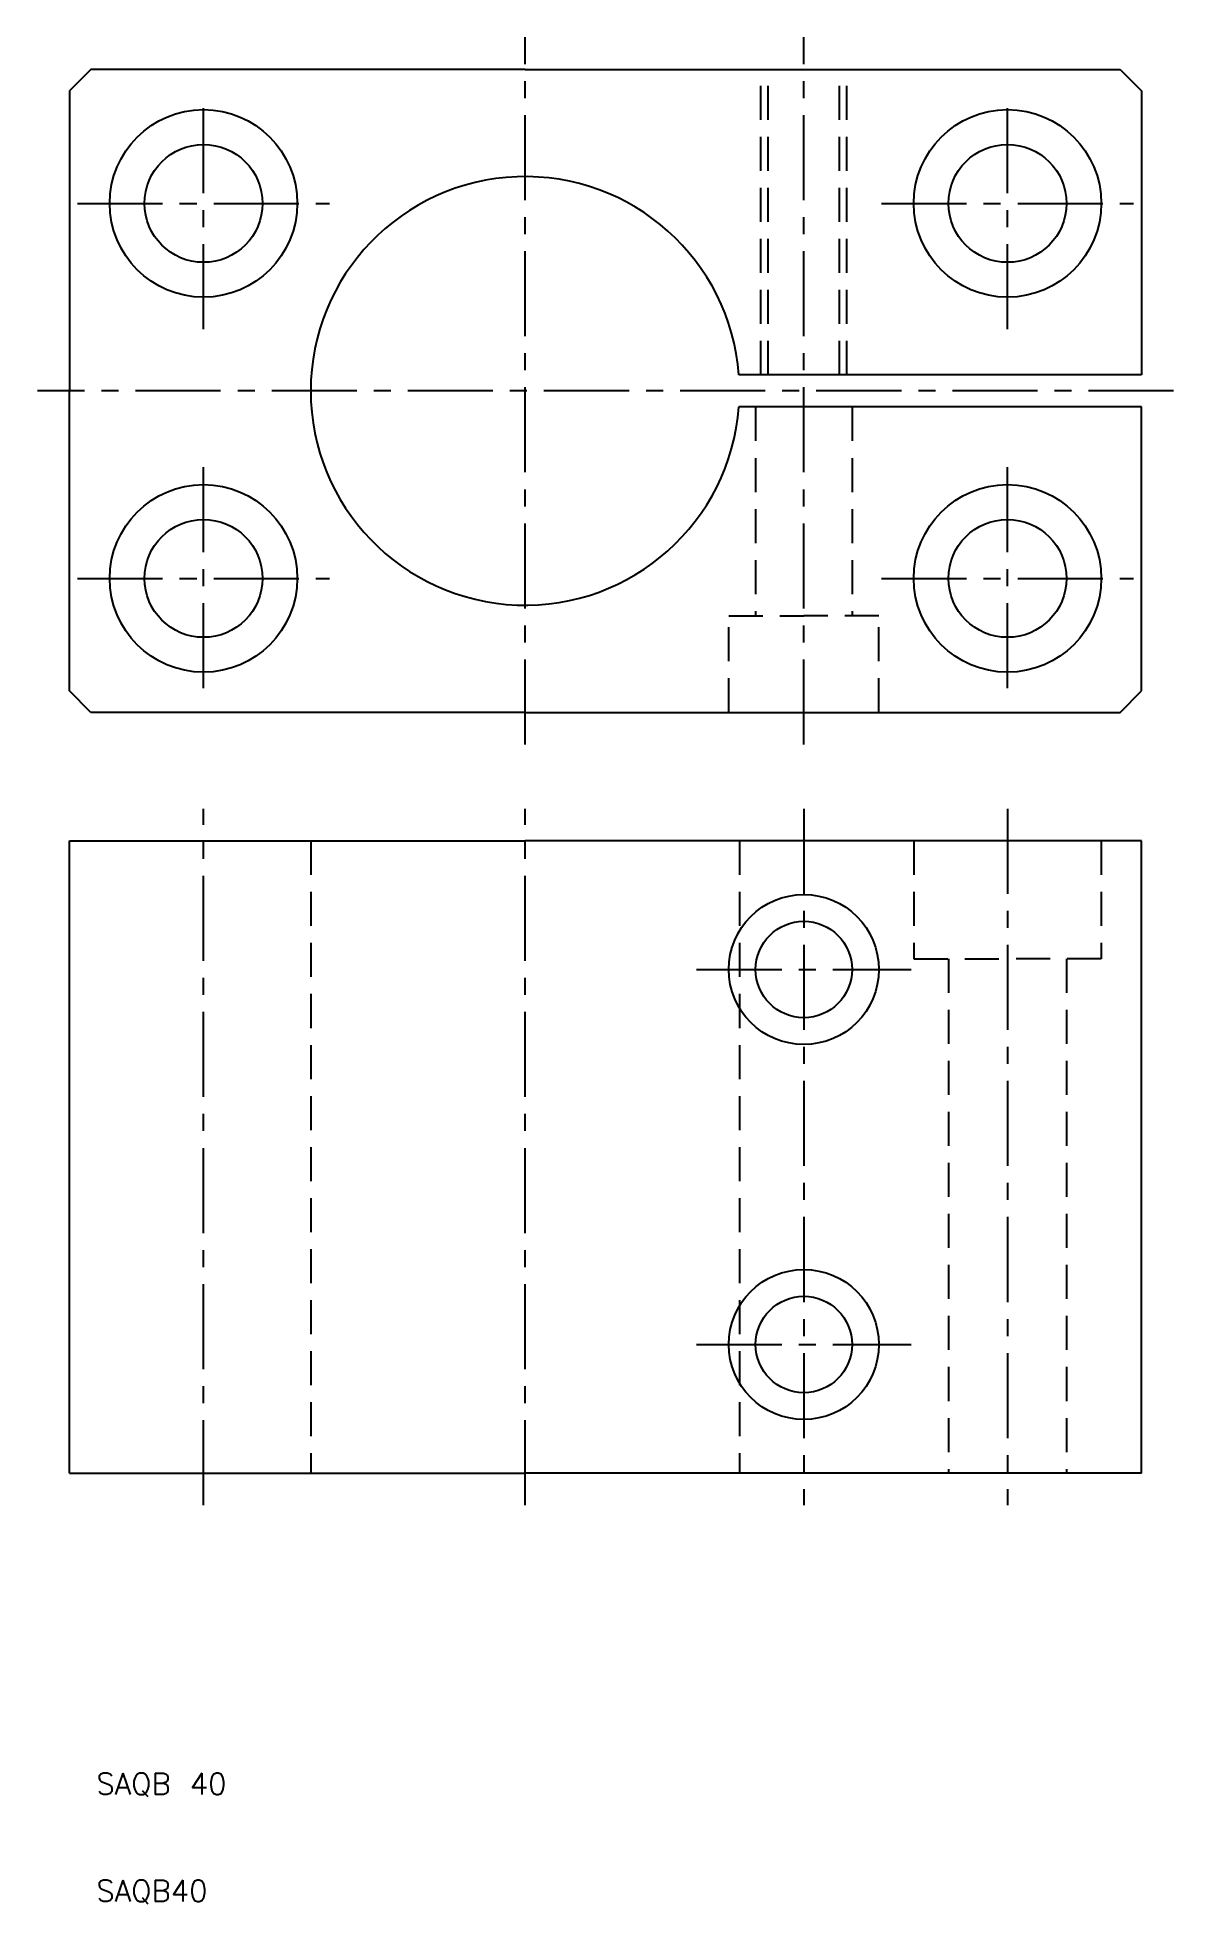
# Model space of a CAD drawing. Extents: x 4 to 110, y 10 to 184.
import ezdxf

# ---------------------------------------------------------------- set-up
doc = ezdxf.new("R2010")
doc.units = 0
doc.header["$LTSCALE"] = 0.25
doc.linetypes.add('CENTER', pattern=[50.8, 31.75, -6.35, 6.35, -6.35])
doc.linetypes.add('DASHED', pattern=[19.05, 12.7, -6.35])
doc.layers.get('0').update_dxf_attribs({"linetype": 'CONTINUOUS'})
doc.layers.add('CENTER', color=1, linetype='CENTER')
doc.styles.get("Standard").update_dxf_attribs({"font": 'txt.shx', "bigfont": 'extfont.shx'})

msp = doc.modelspace()

# ---------------------------------------------------------------- linework, layer by layer
for p, q in [((9.5, 181), (7.5, 179)), ((50, 181), (9.5, 181)), ((50, 181), (105.5, 181)), ((105.5, 181), (107.5, 179)), ((7.5, 179), (7.5, 151)), ((107.5, 179), (107.5, 152.5)), ((107.5, 152.5), (69.9437, 152.5)), ((7.5, 123), (7.5, 151)), ((107.5, 149.5), (69.9437, 149.5)), ((107.5, 123), (107.5, 149.5)), ((9.5, 121), (7.5, 123)), ((105.5, 121), (107.5, 123)), ((50, 121), (9.5, 121)), ((50, 121), (105.5, 121)), ((7.5, 50), (7.5, 109)), ((7.5, 109), (50, 109)), ((107.5, 109), (50, 109)), ((107.5, 50), (107.5, 109)), ((7.5, 50), (50, 50)), ((107.5, 50), (50, 50))]:
    msp.add_line(p, q)
at = {"color": 3, "linetype": 'DASHED'}
for p, q in [((72, 152.5), (72, 181)), ((72.6765, 152.5), (72.6765, 181)), ((79.3235, 152.5), (79.3235, 181)), ((80, 152.5), (80, 181)), ((71.5, 149.5), (71.5, 130)), ((80.5, 149.5), (80.5, 130)), ((69, 121), (69, 130)), ((69, 130), (76, 130)), ((83, 130), (76, 130)), ((83, 121), (83, 130)), ((30, 109), (30, 50)), ((70, 109), (70, 50)), ((86.25, 109), (86.25, 98)), ((103.75, 109), (103.75, 98)), ((86.25, 98), (95, 98)), ((89.5, 98), (89.5, 50)), ((103.75, 98), (95, 98)), ((100.5, 98), (100.5, 50))]:
    msp.add_line(p, q, dxfattribs=at)
for centre, radius in [((20, 168.5), 8.75), ((95, 168.5), 8.75), ((20, 168.5), 5.5), ((95, 168.5), 5.5), ((20, 133.5), 8.75), ((95, 133.5), 8.75), ((20, 133.5), 5.5), ((95, 133.5), 5.5), ((76, 97), 7), ((76, 97), 4.5), ((76, 62), 7), ((76, 62), 4.5)]:
    msp.add_circle(centre, radius)
msp.add_arc((50, 151), 20, 4.301222, 355.698778)
at = {"layer": 'CENTER', "color": 1, "linetype": 'CENTER'}
for p, q in [((50, 118), (50, 184)), ((76, 118), (76, 184)), ((20, 156.75), (20, 178.75)), ((95, 156.75), (95, 178.75)), ((8.25, 168.5), (31.75, 168.5)), ((83.25, 168.5), (106.75, 168.5)), ((110.5, 151), (4.5, 151)), ((20, 123.25), (20, 145.25)), ((95, 123.25), (95, 145.25)), ((8.25, 133.5), (31.75, 133.5)), ((83.25, 133.5), (106.75, 133.5)), ((20, 47), (20, 112)), ((50, 47), (50, 112)), ((76, 112), (76, 47)), ((95, 112), (95, 47)), ((95, 112), (95, 47)), ((66, 97), (86, 97)), ((66, 62), (86, 62))]:
    msp.add_line(p, q, dxfattribs=at)

# ---------------------------------------------------------------- texts
for s, p in [('SAQB 40', (10, 20)), ('SAQB40', (10, 10))]:
    msp.add_text(s, height=2).set_placement(p)

doc.saveas('drawing.dxf')
